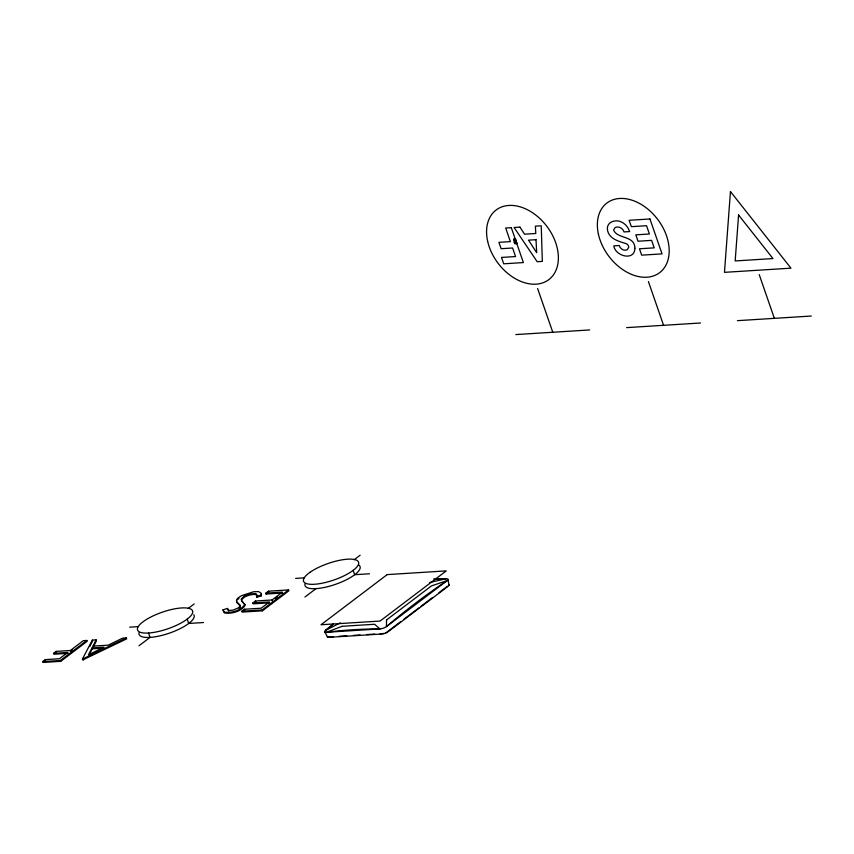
<?xml version="1.0" encoding="UTF-8"?>
<svg xmlns="http://www.w3.org/2000/svg" width="854" height="854" viewBox="0 0 854 854"><rect width="100%" height="100%" fill="white"/><g stroke="black" fill="none" stroke-linecap="round" stroke-linejoin="round"><path stroke-width="1.28" d="M256.808 594.95L256.851 597.17L261.207 595.953L261.175 593.274L258.57 591.576L253.67 591.747L242.088 595.462A11.689 3.512 -19.1 0 0 237.113 599.017L236.419 600.437L237.028 602.764L240.433 606.052M261.207 595.953L261.473 594.149M256.851 597.17L256.403 594.032L255.325 593.53L249.624 594.128A7.697 2.316 -19.1 0 0 243.892 596.38L241.148 599.156L241.863 601.355L244.714 604.269M244.874 604.376C240.839 610.749 231.391 613.161 224.175 612.147L222.969 609.852L227.495 608.432L227.794 609.308M241.458 600.031L244.201 597.256A7.697 2.316 -19.1 0 1 249.923 595.003L253.884 594.32L256.712 594.907M93.011 646.104L96.139 639.87L92.317 640.116L82.4 659.096L82.699 659.961L126.691 638.845L126.392 637.97L122.453 638.216L108.245 645.154L93.011 646.104L93.31 646.98L96.438 640.746L96.139 639.87M91.986 647.94L88.453 654.815L104.081 647.183L91.986 647.94L92.285 648.816L89.35 654.538M89.702 646.563L92.627 640.991L92.317 640.116M239.248 608.507L240.433 607.269M53.567 653.353L56.15 651.389L70.338 650.502L83.308 640.681L86.841 640.457L87.14 641.333L60.719 661.348L42.999 662.458L42.7 661.583L45.283 659.619L59.47 658.733L67.754 652.456L53.567 653.353L53.866 654.228L68.053 653.331M72.633 649.862L70.636 651.378L70.338 650.502M42.7 661.583L60.42 660.473L86.841 640.457M138.999 645.752L150.037 637.394L148.521 633.017A29.111 8.753 -19.1 0 1 141.913 622.651L143.995 621.082A29.111 8.753 -19.1 0 1 181.624 607.941A29.111 8.753 -19.1 0 1 188.232 618.307L186.151 619.876A29.111 8.753 -19.1 0 1 148.521 633.017M188.158 608.507L194.168 603.949M282.727 592.986L266.138 594.032L265.84 593.156L268.423 591.192L288.545 589.933L288.855 590.808L262.434 610.823L242.162 612.094L241.863 611.218L244.447 609.254L261.185 608.208L269.458 601.931L252.869 602.977L253.179 603.853L269.768 602.807M252.869 602.977L255.453 601.013L272.052 599.978L282.428 592.11L265.84 593.156M266.138 594.032L267.868 592.719M275.468 598.494L277.539 596.914M241.863 611.218L262.135 609.948L288.545 589.933M304.974 596.999L316.001 588.641M354.122 559.754L360.142 555.196M332.814 624.872L325.491 630.423A4.857 1.462 -19.1 0 0 326.431 632.28A648.677 454.659 52.9 0 1 379.977 628.918A4.857 1.462 -19.1 0 0 386.435 626.601L447.122 580.624A4.857 1.462 -19.1 0 0 446.183 578.756A648.677 454.659 52.9 0 0 433.672 578.927M400.846 621.563L387.065 632.003A3.245 0.971 -19.1 0 1 385.762 632.75M404.027 619.15L418.866 607.909M420.979 606.308L432.636 597.469M438.999 592.655L447.475 586.228M340.351 622.865L325.491 630.423A1160.597 750.645 86.4 0 1 333.199 623.954M82.4 659.096L126.392 637.97M256.552 596.295L260.908 595.089M429.743 582.46L446.183 578.756L435.732 579.418M513.959 239.686L515.613 239.579M514.183 240.348L515.848 240.241M514.407 240.999L516.072 240.892M516.296 241.554L514.087 241.693L514.759 243.657L516.98 243.518L515.389 238.928L513.724 239.035L515.314 243.625M514.311 242.344L516.521 242.205M514.535 243.006L516.755 242.867M515.837 334.576L589.698 329.943M626.633 327.626L700.504 322.993M737.429 320.666L811.3 316.033M295.623 578.414L304.27 577.87M369.483 573.781L354.666 574.71L353.161 570.333M129.659 627.167L138.295 626.622M203.519 622.534L188.702 623.463L187.186 619.086M92.285 648.816L103.174 648.133M333.508 636.657L329.516 636.913A3.245 0.971 -19.1 0 1 328.491 636.796M338.824 636.326L346.809 635.824M353.46 635.408L360.1 634.992M366.75 634.575L374.735 634.074M380.051 633.732L382.709 633.572A3.245 0.971 -19.1 0 0 384.247 633.294M236.729 601.889L240.134 605.176L238.939 607.632L232.918 610.172L229.288 610.461L227.698 609.564M241.554 600.479L245.173 605.251C241.148 611.624 231.69 614.037 224.474 613.023L222.969 609.852M228.594 611.069L227.495 608.432M324.947 632.12L327.616 637.191M759.227 274.625L774.364 318.35M648.421 281.574L663.569 325.31M537.625 288.535L552.773 332.259M514.834 238.96L516.424 243.55M514.279 238.992L515.869 243.593M272.052 599.978L272.351 600.853M268.423 591.192L268.722 592.068M262.135 609.948L262.434 610.823M255.453 601.013L255.762 601.889M244.447 609.254L244.746 610.13M83.265 659.032L83.564 659.907M60.42 660.473L60.719 661.348M56.15 651.389L56.449 652.264M45.283 659.619L45.593 660.494M448.008 579.61L449.044 585.268M237.423 599.892A11.689 3.512 -19.1 0 1 238.981 598.419M358.968 565.134A29.111 8.753 -19.1 0 1 355.712 573.92L353.631 575.5A29.111 8.753 -19.1 0 1 322.033 587.894A29.111 8.753 -19.1 0 1 304.974 583.987M193.826 614.763A29.111 8.753 -19.1 0 1 189.737 622.673L187.666 624.253A29.111 8.753 -19.1 0 1 156.068 636.646A29.111 8.753 -19.1 0 1 139.01 632.75M448.756 584.691A4.121 1.238 -19.1 0 1 448.286 586.132L387.727 632.013A4.121 1.238 -19.1 0 1 382.25 633.978L328.875 637.33A4.121 1.238 -19.1 0 1 327.328 636.614M386.51 619.972L386.435 626.601A1160.597 750.645 86.4 0 1 447.122 580.624L431.473 585.897L386.51 619.972M634.885 248.258C634.714 261.441 615.179 256.221 613.812 245.856L619.193 245.514C620.153 248.802 623.815 251.268 627.146 249.784L628.683 247.521A3.16 2.21 52.9 0 0 626.537 243.785C618.83 241.266 608.219 238.928 607.386 229.032C606.799 221.762 615.873 219.083 621.37 221.987A11.433 8.017 52.9 0 1 628.266 228.434L629.676 231.573L624.071 231.936C622.94 228.349 618.872 225.926 615.264 227.442L613.588 229.822C616.78 239.259 634.949 235.074 634.885 248.258M730.458 191.542L724.47 272.341L790.953 268.167L730.458 191.542M738.582 215.005L735.177 260.94L772.977 258.57L738.582 215.005M309.959 572.329L307.888 573.899A29.111 8.753 -19.1 0 0 314.486 584.264A29.111 8.753 -19.1 0 0 352.115 571.123L354.196 569.554A29.111 8.753 -19.1 0 0 347.589 559.189A29.111 8.753 -19.1 0 0 309.959 572.329M387.193 574.603L320.997 624.754L380.083 621.05L446.29 570.888L387.193 574.603M342.08 626.302L326.431 632.28L379.977 628.918L374.575 624.263L342.08 626.302M511.3 227.676L505.685 228.029L510.382 241.618L498.917 242.333L501.127 248.717L512.592 247.991L515.56 256.552L501.511 257.438L503.721 263.811L523.385 262.573L511.3 227.676M519.947 227.132L514.097 227.506L537.187 261.719L542.333 261.388L541.244 225.798L535.394 226.161L535.778 233.494L524.548 234.199L519.947 227.132M649.947 218.976L629.12 220.289L631.33 226.662L646.542 225.712L649.403 233.996L635.835 234.85L638.045 241.223L651.613 240.38L654.207 247.852L639.465 248.781L641.674 255.154L662.031 253.884L649.947 218.976M536.013 239.696L528.53 240.166L536.686 252.688L536.013 239.696M598.408 234.167A43.671 30.605 52.9 0 0 658.188 273.675A43.671 30.605 52.9 0 0 643.254 205.707A43.671 30.605 52.9 0 0 598.408 234.167M487.613 241.116A43.671 30.605 52.9 0 0 547.393 280.624A43.671 30.605 52.9 0 0 532.448 212.667A43.671 30.605 52.9 0 0 487.613 241.116"/></g></svg>
